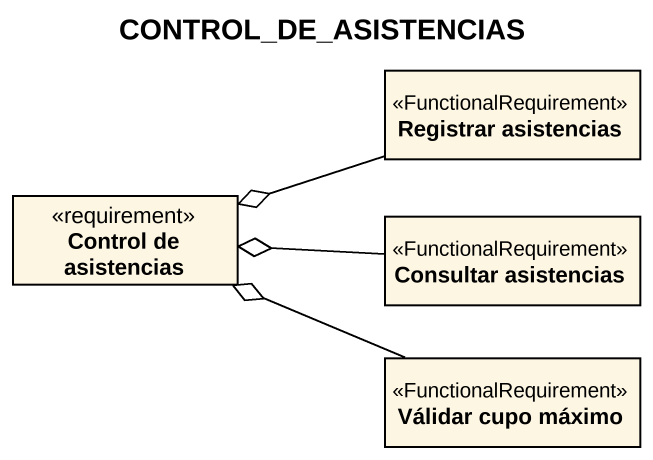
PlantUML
@startuml
title CONTROL_DE_ASISTENCIAS
hide circle
hide empty members
class "Registrar asistencias" as Registrar_asistencias <<FunctionalRequirement>>
class "Control de asistencias" as Control_de_asistencias <<requirement>>
class "Consultar asistencias" as Consultar_asistencias <<FunctionalRequirement>>
class "Válidar cupo máximo" as Válidar_cupo_máximo <<FunctionalRequirement>>
Registrar_asistencias -left-o Control_de_asistencias
Consultar_asistencias -left-o Control_de_asistencias
Válidar_cupo_máximo -left-o Control_de_asistencias
@enduml
